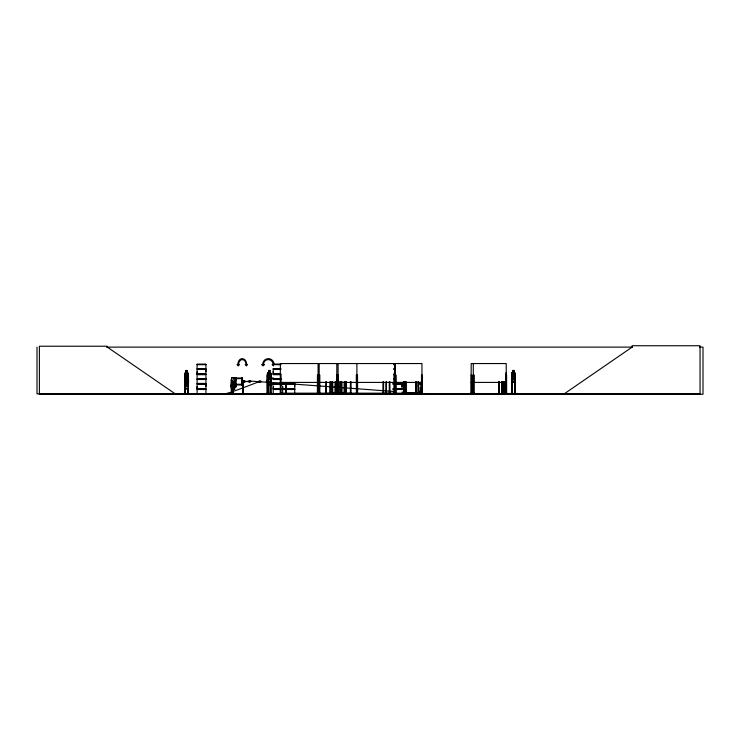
<?xml version="1.0" encoding="UTF-8"?>
<svg xmlns="http://www.w3.org/2000/svg" width="740" height="740" viewBox="0 0 740 740"><rect width="100%" height="100%" fill="white"/><g stroke="black" fill="none" stroke-linecap="round" stroke-linejoin="round"><path stroke-width="1.11" d="M197.108 388.63L197.108 384.291L205.933 384.291L205.924 388.63L197.108 388.63L197.118 386.465M197.108 373.793L197.108 369.464L205.933 369.464L205.924 373.793L197.108 373.793L197.118 371.628M205.924 386.465L205.924 384.291M205.924 371.628L205.924 369.464M273.236 388.63L273.236 386.465L273.226 388.63L282.051 388.63M280.756 373.793L273.226 373.793L273.236 371.628M282.661 388.63L282.661 386.465L282.652 388.63L294.742 388.63L294.742 384.291L282.495 384.338L281.718 385.078M294.733 386.465L294.733 384.291M401.94 386.465L401.94 384.291L393.134 384.291M333.148 393.856L341.806 393.865L333.194 393.856M259.527 381.489C259.009 384.143 259.019 378.806 259.527 381.489A41.218 0.944 -21.5 0 1 232.601 391.617M231.269 384.874A1.573 1.184 -90 0 0 231.269 387.094L231.518 393.153L232.767 393.153L232.943 387.094A1.573 1.184 -90 0 0 233.137 386.77M232.767 393.153L233.008 387.094M187.09 379.204L186.73 376.281L187.35 373.58L186.11 373.626L186.11 377.955L187.1 377.955L187.1 373.626L186.499 375.744L185.629 373.617L186.295 376.272L185.758 379.084M249.177 381.683L244.635 381.489L249.177 381.285M241.989 384.985L241.989 378.085M242.267 378.085L242.322 385.004M242.498 378.621L233.646 378.649L233.646 378.011L242.526 378.011L241.758 378.085L241.804 378.723L242.507 378.575M242.507 384.985L233.646 384.93L233.646 384.291L242.507 384.236L241.804 384.217L241.804 385.004M232.832 392.256L232.11 392.394L232.989 392.117L232.915 393.495M232.86 392.293L232.462 392.246M232.656 392.579L232.564 392.561M419.108 382.719L419.034 384.624A1.573 1.36 -90 0 0 418.757 387.094L419.034 392.144M419.404 392.524L419.192 392.561M263.375 393.856L282.06 393.68M263.486 393.865L273.994 393.819M270.165 393.856L270.183 381.664M282.051 389.499L273.226 389.499L273.208 393.856M242.304 378.029L242.322 378.649M268.583 384.217L268.583 385.004M400.035 393.856L409.239 393.514L392.746 393.81L397.824 393.865M412.689 393.514L426.906 393.865L412.689 393.486L425.26 393.865M270.368 382.127L270.72 379.824M186.61 375.643L186.61 375.532M505.938 382.053L506.354 379.824M514.652 382.127L515.114 379.824L514.726 382.127L511.96 382.127L511.627 373.598L511.988 372.775L512.829 372.775M270.609 382.053L271.127 373.589L269.712 372.775M271.09 379.814L270.637 382.127L267.371 382.081M181.615 393.514L191.197 393.81M187.747 393.856L187.803 388.324M187.904 393.81L187.877 388.324M232.628 392.256L232.314 392.246M514.79 393.81L514.763 375.014L515.29 375.014L515.317 393.865L515.327 393.18L514.707 393.18M385.975 393.514L386.03 381.822M495.596 393.514L518.324 393.514M501.72 393.81L502.349 393.18M514.06 372.775L511.886 381.627L511.886 393.865M235.866 386.964L231.74 386.964L231.13 386.151L231.731 377.604L235.884 377.604L236.421 386.141L235.82 386.964M231.176 379.916L231.777 377.604M187.155 379.99L187.618 378.223L187.128 377.372M232.619 392.394L232.231 392.552M237.938 393.81L248.002 393.514M243.007 393.856L242.942 381.886M187.636 377.955L187.1 379.814L186.11 379.814L185.583 377.955L186.11 372.849M513.847 379.814L514.439 373.626L513.902 370.453L512.755 370.453L512.228 377.955L512.792 379.814L513.865 379.814L514.439 377.955M232.175 392.468L232.85 392.413L232.36 392.524M242.322 384.217L242.294 384.856M268.657 385.004L268.666 384.236L267.926 384.217L282.051 384.291M419.053 382.719L419.229 382.367M331.853 393.81L328.357 393.81L331.871 393.486M469.438 393.865L475.015 393.476L469.382 393.81M474.969 393.514L469.391 393.514M267.593 393.856L268.084 372.775M268.074 382.127L268.093 372.849M185.416 377.289L185.083 378.121L186.193 377.289M185.453 380.471L185.823 379.611M268.121 393.819L268.185 384.226M184.926 375.014L184.871 393.865L185.019 373.598L185.287 372.775L186.073 372.775L186.008 370.453L187.137 370.453L187.646 380.305M185.019 373.598L185.352 372.775M280.229 393.773L280.368 363.553L318.089 363.553L318.144 393.865M319.125 393.476L319.19 363.553L421.948 363.553L421.994 393.865M325.628 393.819L325.804 381.664M344.035 393.81L344.174 381.664M356.449 393.856L356.273 375.014L357.531 375.014L357.596 393.865M356.791 393.773L356.837 393.18M511.701 373.598L512.052 372.775L511.636 393.865M511.729 373.635L512.071 372.849M270.673 372.849L267.76 372.849L267.445 373.635L267.492 393.865L267.408 373.598L267.806 372.775L268.768 372.775M281.7 383.838L282.44 382.682L282.523 384.338M268.62 372.849L268.648 370.453L269.887 370.453L270.248 377.955L269.749 379.814L268.805 379.814L268.296 377.955L268.694 370.453M186.156 377.372L185.638 378.14L186.156 384.328M235.792 386.891L236.319 386.104M260.674 380.721L260.674 382.247M186.572 379.694L186.045 384.791L186.572 386.65L187.544 386.65L188.071 380.462L187.516 377.289M229.095 393.661L223.351 393.856M225.321 393.865L224.858 393.495M232.619 393.495L232.619 392.838L233.609 392.838L233.165 393.856M233.276 393.754L233.609 393.745M512.228 373.626L512.802 372.849M273.19 378.871L280.765 379.074M268.685 372.849L268.065 375.791M418.109 393.846L418.822 393.846L418.137 393.865L418.082 381.664M418.664 393.661L418.526 381.664M420.311 392.838L419.885 393.754M424.603 393.476L425 393.865M426.37 393.661L426.536 393.846M234.571 389.212L234.571 386.891L235.44 386.114L235.44 381.785L234.571 379.925L232.934 379.925L232.064 381.785L232.064 386.114L232.934 386.891L232.924 389.286M564.195 393.865L632.127 347.115L632.127 345.737L700.049 345.737L700.049 393.865L37 393.865L37 347.115M250.055 380.721L250.934 381.489L250.055 382.247M223.693 393.856L233.627 393.754M232.295 393.865L231.833 392.838M337.921 393.819L338.088 375.014M471.445 393.819L471.399 393.18M197.108 393.68L197.108 389.499L205.933 389.499L205.933 393.68L197.081 393.856M281.589 383.561L281.598 382.793M106.449 347.115L632.478 347.115M699.531 347.115L703 347.115L703 394.263L39.386 394.263L39.386 346.228L107.319 346.228L107.319 347.115L175.241 393.865M197.099 364.237L205.933 364.237M273.217 364.237L280.765 364.237M393.717 364.237L395.345 364.228M273.217 364.404L280.765 364.394M393.717 364.394L395.336 364.413M197.118 364.672L205.924 364.672M273.236 364.672L280.756 364.672M393.726 364.672L395.354 364.672M273.226 368.594L280.756 368.594M393.717 368.594L395.345 368.594M197.044 368.89L205.988 368.89M273.162 368.89L280.802 368.89M394.383 368.89L395.308 368.89M197.044 369.158L205.988 369.158M273.162 369.158L280.802 369.158M394.383 369.158L395.308 369.158M280.756 369.464L273.226 369.464L273.226 373.793M393.717 369.464L395.345 369.464M186.045 370.527L187.1 370.527M268.62 370.527L269.85 370.527M512.792 370.527L513.93 370.527M269.573 370.916L269.573 371.693L268.971 371.693L268.897 370.916L269.637 370.916M512.987 370.916L513.68 370.916M512.987 371.693L513.68 371.693L513.662 370.916M187.072 372.775L188.201 373.589L188.238 380.203M505.947 372.775L506.401 393.865M513.884 372.775L514.707 372.775M185.305 372.849L187.812 372.849M512.006 372.849L514.698 372.849M187.756 372.775L188.201 373.589M270.72 373.589L270.711 393.865L270.637 393.18M271.127 373.589L271.025 393.865M514.615 372.775L515.114 373.589L514.642 372.775L515.077 393.865M393.717 373.793L395.345 373.793M197.044 374.098L205.988 374.098M273.162 374.098L280.802 374.098M394.383 374.098L395.308 374.098M197.044 374.366L205.988 374.366M273.162 374.366L280.802 374.366M394.383 374.366L395.308 374.366M273.226 374.671L280.756 374.671M393.717 374.671L395.345 374.671M187.229 374.967L186.119 374.967L186.23 377.372M186.156 375.05L187.192 375.05M187.581 375.014L188.099 375.014M270.183 375.014L271.025 375.014M280.368 375.014L281.006 375.014L281.08 393.865M318.089 375.014L317.451 375.014L317.377 393.865M319.19 375.014L319.828 375.014L319.828 393.865M336.82 375.014L336.571 393.865M394.605 375.014L393.967 375.014L393.893 393.865M395.28 375.014L395.9 375.014L395.946 393.865M471.177 375.014L471.852 375.014L471.917 393.865M473.276 375.014L473.952 375.014L473.896 393.865M511.673 375.014L512.2 375.014M186.332 375.439L186.952 375.439L186.952 376.207L186.332 376.207M185.749 379.611L186.536 379.611L186.462 377.289L187.904 377.289M185.426 377.372L187.886 377.372M231.768 377.687L235.838 377.687L236.421 379.916M270.156 378.011L273.56 378.011M188.201 378.112L187.831 377.289M270.156 378.649L273.56 378.649M205.924 378.732L197.118 378.732L197.118 374.671L205.933 374.671L205.933 378.843L197.062 379.019L205.933 379.028M280.756 378.732L273.236 378.732L280.765 378.852M393.726 378.732L395.354 378.732M393.717 378.852L395.336 378.852M393.717 379.028L395.345 379.065M273.217 379.232L280.765 379.232M393.717 379.232L395.336 379.222M187.516 379.611L188.626 380.434L188.201 388.972L185.74 388.972L185.157 384.338M197.118 379.5L205.924 379.5M273.236 379.5L280.756 379.5M393.726 379.5L395.354 379.5M185.768 379.694L188.247 379.694M267.344 379.824L267.788 382.127M185.416 380.443L185.407 386.65M188.561 380.434L188.191 379.611M266.483 380.943L266.428 382.025M242.415 381.886L243.525 381.886L242.415 382.081M267.76 382.053L270.673 382.053M512.006 382.053L514.698 382.053M280.368 382.414L318.089 382.414M319.19 382.414L394.605 382.414M395.28 382.414L421.948 382.414M471.177 382.414L506.234 382.414M273.226 383.422L282.051 383.422M282.652 383.422L294.742 383.422M393.134 383.422L401.95 383.422M197.044 383.727L205.988 383.727M273.162 383.727L282.116 383.727M282.597 383.727L294.798 383.727M393.07 383.727L402.014 383.727M197.044 383.995L205.988 383.995M273.162 383.995L282.116 383.995M282.597 383.995L294.798 383.995M393.07 383.995L402.014 383.995M267.926 385.004L273.56 384.93M231.269 387.094L231.583 393.153M393.134 388.63L401.95 388.63L401.95 384.291M197.044 388.925L205.988 388.925M273.162 388.925L282.116 388.925M282.597 388.925L294.798 388.925M393.07 388.925L402.014 388.925M197.044 389.194L205.988 389.194M234.673 389.286L232.878 389.286L232.878 386.964M273.162 389.194L282.116 389.194M282.597 389.194L294.798 389.194M393.07 389.194L402.014 389.194M393.134 389.499L401.95 389.499M418.276 392.838L418.368 393.865L418.313 381.664M419.034 393.153L420.44 393.153L420.671 387.094A1.573 1.36 -90 0 0 420.385 384.624L420.237 382.367M184.658 393.18L185.278 393.18L185.259 393.865L185.222 375.014L184.713 375.014L184.676 393.865M188.154 393.18L187.525 393.18L187.553 393.865L187.581 388.324M268.01 393.18L267.057 393.18L267.26 393.865M270.128 393.18L271.081 393.18M280.293 393.18L422.189 393.18M471.112 393.18L471.917 393.18M498.557 393.18L499.204 393.18M504.319 393.18L502.932 393.18L502.96 393.865L502.987 381.664M505.614 393.18L506.669 393.18M511.608 393.18L512.256 393.18M227.263 393.365L228.309 393.365M326.516 393.375L350.381 393.375M383.681 393.375L389.185 393.375M197.118 393.56L205.924 393.56M263.468 393.514L282.042 393.56M282.661 393.56L294.733 393.56M409.239 393.514L392.764 393.773M347.994 393.819L344.378 393.773L344.248 393.18M249.685 381.045C249.713 384.43 247.475 379.62 249.685 381.045L285.52 383.505M294.483 384.134L393.042 391.414M402.005 392.108L424.399 393.865M285.89 393.856L285.918 389.499L285.927 393.56M357.318 393.819L357.448 393.18M318.283 393.819L318.163 393.18M338.115 393.81L338.088 363.553M344.646 393.819L344.812 381.664M344.387 393.81L347.966 393.81M419.58 393.476L419.654 392.117L418.979 392.117L419.034 393.495M514.383 373.617L513.412 375.744L512.469 373.617L513.19 376.272L512.505 379.074L513.43 376.78L514.411 379.037L513.662 376.281L514.393 373.7L513.847 372.849M187.608 378.131L186.721 380.258L185.925 378.094L186.304 379.981M268 393.81L267.945 375.014L267.112 375.014L267.094 393.865M499.195 393.81L499.149 381.664M404.891 381.822L404.983 393.819M503.496 393.81L503.515 381.664M273.55 365.939L272.089 364.57L273.032 364.57A4.958 4.764 -90 0 0 268.269 359.603A4.958 4.764 -90 0 0 263.505 364.57L264.457 364.57L263.079 365.939L261.71 364.57L262.654 364.57A5.939 5.707 -90 0 1 268.361 358.623A5.939 5.707 -90 0 1 274.078 364.57M269.85 372.849L270.47 373.626M231.185 386.114L231.796 386.964M270.359 372.775L270.757 373.626M512.228 377.955L512.802 379.814M242.933 393.828L242.896 382.081M503.653 393.828L503.7 381.822M512.043 382.127L511.664 379.814L512.043 382.127M421.893 393.856L421.846 393.18M185.518 386.65L185.814 388.972M242.507 378.085L242.572 393.865M185.185 384.328L185.5 386.576M514.994 373.589L514.938 393.865M513.958 370.453L513.976 372.775M512.866 370.527L512.866 372.849M512.2 379.444L512.135 393.865M511.988 375.014L512.015 393.865M506.641 393.865L506.613 375.014L505.679 375.014L505.735 393.865M506.262 393.865L506.234 363.553L471.177 363.553L471.112 393.865M506.151 393.18L506.141 393.865L506.058 393.18M505.799 375.014L505.882 393.865M504.255 381.822L504.227 393.865L504.134 381.822M504.051 393.18L504.033 393.865M503.783 393.18L503.801 393.865M503.302 381.664L503.339 393.865M503.2 381.664L503.237 393.865M502.293 381.664L502.321 393.865M502.081 381.664L502.118 393.865M501.97 381.664L501.933 393.865M501.757 381.664L501.766 393.865M498.936 381.664L498.973 393.865M498.788 393.18L498.788 393.865M498.612 381.664L498.575 393.865M474.016 393.865L474.016 393.18L473.212 393.18L473.212 393.865M473.831 375.014L473.73 393.865M473.397 375.014L473.498 393.865M473.276 363.553L473.332 393.865M471.732 375.014L471.796 393.865M471.63 393.18L471.648 393.865M471.297 375.014L471.297 393.865M422.189 393.865L422.124 375.014L421.495 375.014L421.449 393.865M421.671 375.014L421.624 393.865M420.968 393.661L420.968 392.838L420.144 392.838L420.144 393.495M420.801 392.838L420.81 393.865M418.035 393.18L418.035 393.865M416.389 381.664L416.407 393.865M416.232 393.18L416.259 393.865M416.158 381.664L416.176 393.865M415.936 381.664L415.917 393.865M406.038 393.18L406.038 393.865M405.992 381.664L406.019 393.865M405.77 381.664L405.751 393.865M405.696 393.18L405.668 393.865M405.539 381.664L405.52 393.865M404.567 381.822L404.53 393.865M403.892 393.18L403.874 393.865L403.846 381.664M403.624 381.664L403.642 393.865M403.402 381.664L403.522 393.865M403.393 393.18L403.374 393.865M395.724 375.014L395.78 393.865M395.65 393.18L395.558 393.865M395.447 375.014L395.401 393.865M395.28 363.553L395.271 393.865M395.225 393.18L395.225 393.865M394.679 393.18L394.661 393.865M394.605 363.553L394.531 393.865M394.041 393.18L394.041 393.865M389.897 381.664L389.971 393.865M389.823 393.18L389.823 393.865M389.259 381.664L389.332 393.865M389.185 393.18L389.185 393.865M386.345 381.822L386.382 393.865M383.681 393.18L383.681 393.865M383.607 381.664L383.533 393.865M382.969 381.664L382.894 393.865M356.884 363.553L356.967 393.865M356.199 393.18L356.199 393.865M355.385 393.282L355.385 393.865M351.167 393.18L351.167 393.865M351.093 381.664L351.019 393.865M350.529 393.18L350.529 393.865M350.455 381.664L350.381 393.865M346.126 381.664L346.181 393.865M345.996 381.664L345.996 393.865M345.673 393.18L345.654 393.865M345.571 381.664L345.506 393.865M345.386 393.18L345.386 393.865M344.886 393.18L344.886 393.865M341.963 381.664L342.037 393.865M341.325 381.664L341.288 393.865M341.251 393.18L341.251 393.865M340.696 381.664L340.724 393.865M340.576 381.664L340.641 393.865M340.474 393.18L340.493 393.865M340.233 393.18L340.224 393.865L340.15 381.664M340.021 381.664L340.021 393.865M336.811 363.553L336.82 393.865M336.367 393.18L336.367 393.865M336.182 381.664L336.247 393.865M336.099 393.18L336.164 393.865M335.747 381.664L335.747 393.865M335.627 381.664L335.683 393.865M335.562 393.18L335.535 393.865M335.109 393.18L335.22 393.865M335.035 381.664L334.961 393.865M332.796 393.18L332.796 393.865L332.723 381.664M332.084 381.664L332.158 393.865M332.019 393.18L331.909 393.865M330.836 381.664L330.9 393.865M330.715 381.664L330.78 393.865M330.614 393.18L330.614 393.865M330.382 393.18L330.364 393.865M330.281 381.664L330.188 393.865M330.16 381.664L330.096 393.865M326.516 393.18L326.516 393.865M326.442 381.664L326.442 393.865M325.878 393.18L325.878 393.865M319.902 393.18L319.902 393.865M319.264 393.18L319.245 393.865M317.867 393.282L317.867 393.865M282.134 393.282L282.134 393.865M280.932 393.18L280.932 393.865M280.765 393.282L280.765 393.865M280.442 393.18L280.442 393.865M270.849 393.18L270.849 393.865M270.47 375.014L270.276 393.476M269.712 370.453L269.675 372.849M268.971 370.916L268.971 371.693M268.463 382.016L268.398 384.217M268.269 381.1L268.204 393.865M267.732 384.226L267.76 393.865M244.7 380.943L244.7 382.025M243.414 393.865L243.395 380.943L244.829 380.943L244.829 382.025L243.395 382.025L243.266 393.865L243.099 382.081M243.331 381.886L243.331 381.1L242.618 381.1L242.748 381.886M243.201 381.1L243.201 381.886M242.11 378.723L242.11 384.217M234.617 386.891L234.626 389.286M233.812 378.011L233.812 378.649M233.812 384.291L233.812 384.93M233.47 392.838L233.47 393.495L231.121 393.495L231.121 392.838M232.758 392.838L232.758 393.661M231.972 393.495L231.972 392.838L230.982 392.838L230.982 393.661M231.241 379.925L231.241 386.114M226.634 393.661L226.634 393.495A41.218 0.944 -21.5 0 0 231.842 391.876M188.126 373.589L188.163 380.203M188.099 388.324L188.09 393.865M187.877 375.014L187.877 379.444M187.803 375.014L187.803 379.444M187.128 380.305L187.128 378.14L186.156 378.112L186.156 380.305M187.072 370.453L187.035 372.849M186.536 377.289L186.499 379.694M186.073 370.453L186.045 372.849M285.927 386.465L285.927 388.63L285.918 384.291L285.927 386.465M270.063 378.945L269.184 376.78L268.305 379.037L268.971 376.272L268.389 373.58L269.166 375.744L270.026 373.617L269.388 376.281L270.063 378.945M187.877 385.79L186.97 383.616L186.064 385.873L186.748 383.107L186.147 380.416L186.952 382.58L187.84 380.453L187.174 383.126L187.877 385.79M232.304 380.702L233.461 383.459L232.351 386.123L233.84 383.995L235.283 386.123L234.182 383.468L235.348 380.795L234.756 380.721L233.812 382.959L232.304 380.702M247.419 364.57L246.355 365.939L245.282 364.57L246.022 364.57A4.958 3.709 -90 0 0 242.313 359.603A4.958 3.709 -90 0 0 238.604 364.57L239.344 364.57L238.206 365.939L237.068 364.57L237.799 364.57A5.939 4.44 -90 0 1 242.248 358.623A5.939 4.44 -90 0 1 246.688 364.57L247.419 364.57M205.933 364.404L197.099 364.404L197.118 368.594L205.933 368.594L205.933 364.413M186.924 370.916L186.286 370.916L186.286 371.693L186.924 371.693L186.924 370.916M269.749 373.626L268.805 373.626L268.805 377.955L269.749 377.955L269.749 373.626M513.865 373.626L512.792 373.626L512.792 377.955L513.865 377.955L513.847 373.626M187.368 377.761L186.739 377.761L186.739 378.529L187.368 378.529L187.368 377.761M205.933 379.232L197.099 379.25L197.118 383.422L205.933 383.422L205.933 379.25M185.019 379.824L185.342 382.127L184.982 379.814M187.544 380.462L186.572 380.462L186.572 384.791L187.544 384.791L187.544 380.462M234.571 381.785L232.934 381.785L232.934 386.114L234.571 386.114L234.571 381.785M234.275 388.047L233.23 388.047L233.23 388.824L234.275 388.824L234.275 388.047M294.742 389.499L282.652 389.499L282.652 393.68L294.742 393.689L294.733 389.499M232.453 393.495L232.453 392.117L232.379 393.495"/></g></svg>
